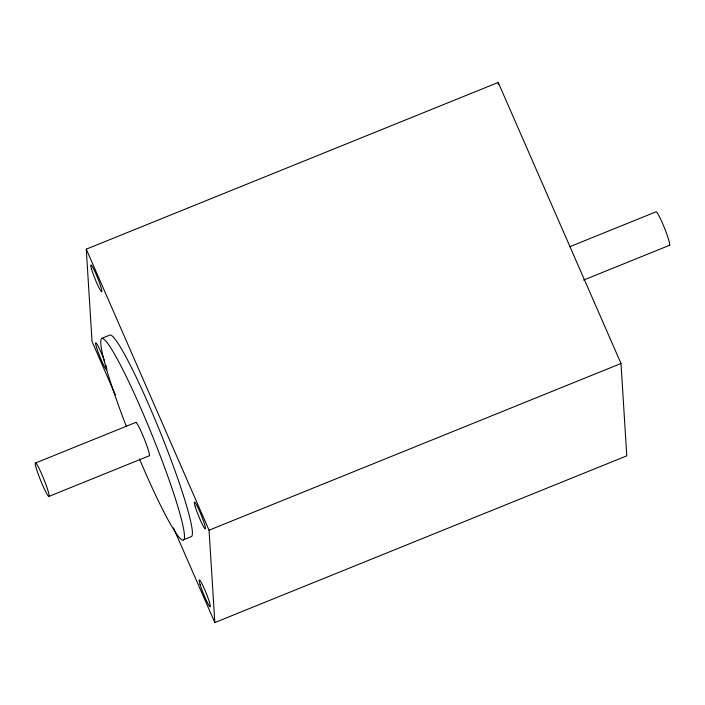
<?xml version="1.0" encoding="UTF-8"?>
<svg xmlns="http://www.w3.org/2000/svg" width="705" height="705" viewBox="0 0 705 705"><rect width="100%" height="100%" fill="white"/><g stroke="black" fill="none" stroke-linecap="round" stroke-linejoin="round"><path stroke-width="1.06" d="M115.364 394.897L92.038 341.511L86.266 249.165L498.215 82.45L620.999 363.489L626.78 455.835L214.831 622.55L173.456 527.869M101.555 338.426L109.583 335.183A108.711 10.381 68 0 1 159.392 430.041A108.711 10.381 68 0 1 191.504 536.54L183.476 539.792M35.647 462.956L135.959 422.357M569.772 246.724L655.906 211.861A18.118 1.727 68 0 1 664.718 228.64A18.118 1.727 68 0 1 669.221 245.19M48.768 496.461A18.118 1.727 68 0 0 40.996 472.482A18.118 1.727 68 0 0 36.854 470.182A18.118 1.727 68 0 0 48.768 496.461L149.081 455.862A18.118 1.727 68 0 0 144.031 438.237A18.118 1.727 68 0 0 135.563 422.586M583.599 280.079L669.724 245.217M214.831 622.55L209.05 530.213L620.999 363.489M86.266 249.165L209.05 530.213M498.215 82.45L498.356 84.644M105.891 365.225A14.497 1.384 68 0 1 102.058 361.824A14.497 1.384 68 0 1 95.792 342.815A14.497 1.384 68 0 1 104.675 361.533M126.424 426.657A108.711 10.381 68 0 1 113.637 352.606A108.711 10.381 68 0 1 181.96 521.488A108.711 10.381 68 0 1 139.519 459.017M200.07 584.401A14.497 1.384 68 0 0 209.737 606.52A14.497 1.384 68 0 0 204.512 589.168A14.497 1.384 68 0 0 200.07 584.401M91.615 269.398A14.497 1.384 68 0 0 101.282 291.517A14.497 1.384 68 0 0 96.047 274.166A14.497 1.384 68 0 0 91.615 269.398M195.197 506.498A14.497 1.384 68 0 0 204.864 528.618A14.497 1.384 68 0 0 199.638 511.266A14.497 1.384 68 0 0 195.197 506.498"/></g></svg>
